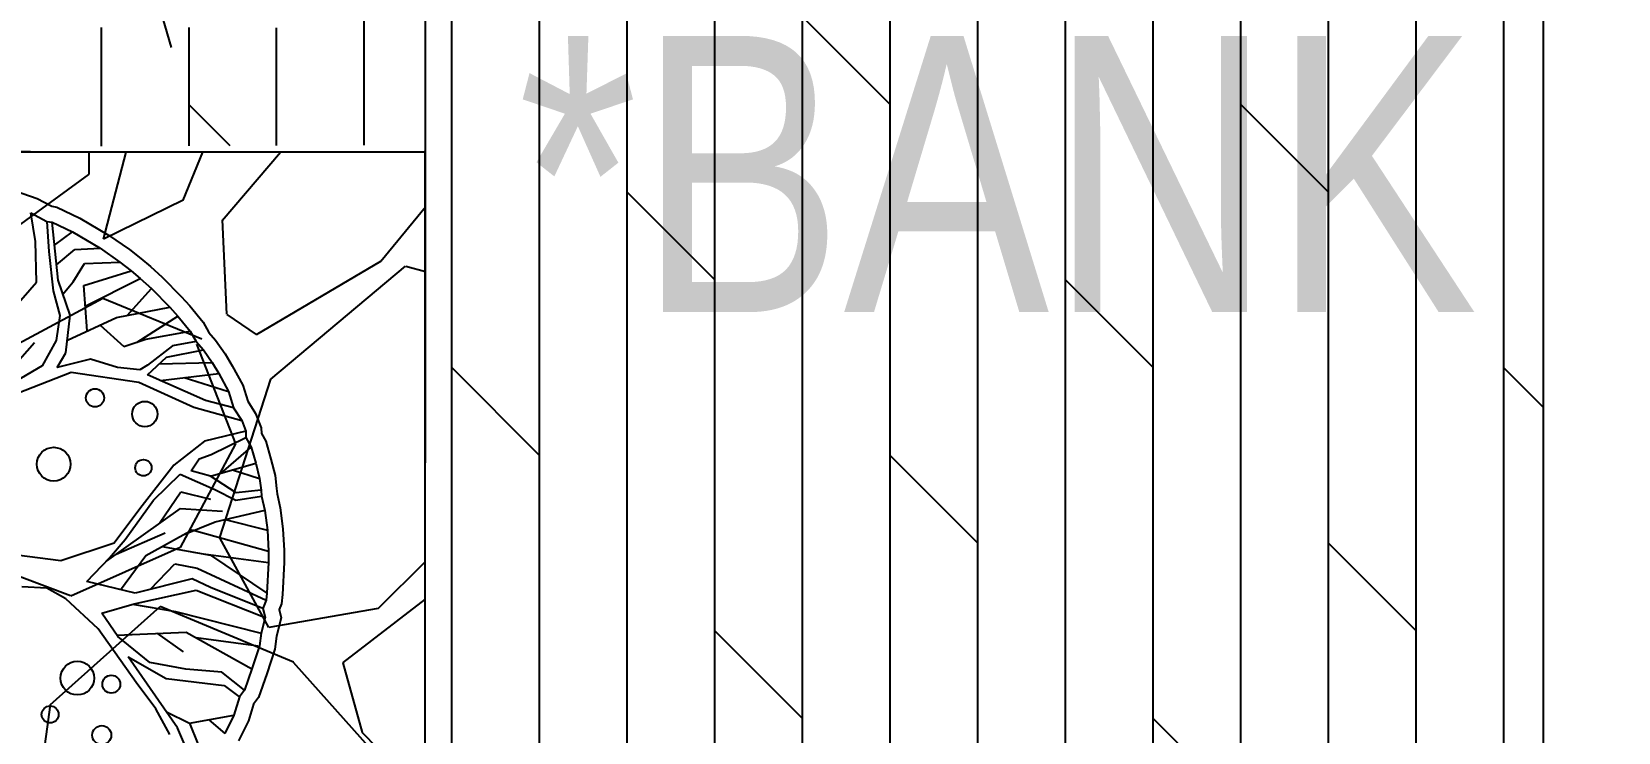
# Model space of a CAD drawing. Extents: x 58467 to 79089, y -33726 to -17391.
# Drawn here: x 68970.9 to 69085.8, y -20750.6 to -20699.9 of the extents above; entities that cross this region are included whole.
import ezdxf

# ---------------------------------------------------------------- set-up
doc = ezdxf.new("R2010")
doc.units = 0
doc.header["$LTSCALE"] = 100
for name, color, linetype in [('BA_elev4', 252, 'Continuous'), ('BA_env_landscp', 84, 'Continuous'), ('BA_mat_timber', 44, 'Continuous'), ('BA_text_material', 12, 'Continuous')]:
    doc.layers.add(name, color=color, linetype=linetype)
doc.styles.add('text2', font='arial.ttf', dxfattribs={"width": 0.8})
pattern_1 = [(90, (26786.514, 12448.2046), (-6.35, 4e-16), []), (135, (26786.514, 12448.205), (-12.6999913, -12.6999913), [8.980256, -17.960512])]

# ---------------------------------------------------------------- blocks, each defined once
blk = doc.blocks.new('MAVİ SEDİR')
blk.add_lwpolyline([(215733.4, 56289.9), (215913.5, 56396.8), (216071.1, 56442.6)])
blk = doc.blocks.new('buxus')
at = {"linetype": 'Continuous'}
for p, q in [((2923.98, 24933.14), (2923.64, 24935.21)), ((2924.81, 24934.59), (2924.96, 24932.42)), ((2925.64, 24930.34), (2925.19, 24934.54)), ((2924.06, 24930.2), (2923.98, 24933.14)), ((2925.37, 24932.88), (2926.67, 24933.83)), ((2924.96, 24932.42), (2925.26, 24929.57)), ((2925.52, 24931.45), (2926.84, 24932.56)), ((2926.84, 24932.56), (2928.67, 24932.65)), ((2927.55, 24931.54), (2930.11, 24931.64)), ((2926.71, 24930.23), (2927.55, 24931.54)), ((2927.49, 24929.95), (2930.91, 24931.02)), ((2927.6, 24928.45), (2931.58, 24930.46)), ((2922.45, 24928.34), (2924.06, 24930.2)), ((2925.26, 24929.57), (2925.76, 24927.78)), ((2926.51, 24927.81), (2925.64, 24930.34)), ((2925.98, 24929.33), (2926.71, 24930.23)), ((2927.73, 24926.67), (2927.49, 24929.95)), ((2930.62, 24927.78), (2932.39, 24929.73)), ((2929.85, 24927.63), (2933.73, 24928.38)), ((2925.76, 24927.78), (2925.49, 24925.97)), ((2926.19, 24925.09), (2926.51, 24927.81)), ((2926.3, 24926.01), (2929.85, 24927.63)), ((2928.67, 24927.09), (2930.38, 24925.55)), ((2931.35, 24925.85), (2934.31, 24927.74)), ((2925.49, 24925.97), (2924.48, 24924.13)), ((2930.38, 24925.55), (2931.99, 24926.06)), ((2931.99, 24926.06), (2935.2, 24926.66)), ((2935.63, 24925.89), (2933.92, 24925.6)), ((2922.5, 24924.21), (2923.92, 24925.84)), ((2925.55, 24924.02), (2926.19, 24925.09)), ((2932.1, 24923.5), (2933.48, 24924.76)), ((2933.92, 24925.6), (2932.11, 24924.18)), ((2933.48, 24924.76), (2936.15, 24925.3)), ((2924.48, 24924.13), (2922.13, 24922.76)), ((2922.14, 24921.94), (2926.57, 24923.68)), ((2927.98, 24924.63), (2925.55, 24924.02)), ((2926.57, 24923.68), (2931.48, 24922.95)), ((2929.93, 24924.03), (2927.98, 24924.63)), ((2931.54, 24923.86), (2929.93, 24924.03)), ((2932.11, 24924.18), (2931.54, 24923.86)), ((2932.96, 24924.29), (2936.79, 24924.39)), ((2934.85, 24923.3), (2937.27, 24923.59)), ((2931.48, 24922.95), (2935.45, 24921.14)), ((2936.31, 24921.62), (2932.1, 24923.5)), ((2933.04, 24923.09), (2934.85, 24923.3)), ((2934.77, 24923.29), (2937.97, 24922.29)), ((2938.33, 24921.1), (2936.31, 24921.62)), ((2935.45, 24921.14), (2938.93, 24920.18)), ((2939.22, 24919.41), (2936.24, 24918.69)), ((2936.72, 24917.73), (2939.24, 24918.95)), ((2936.24, 24918.69), (2934.01, 24916.95)), ((2937.44, 24916.37), (2939.62, 24918.25)), ((2934.01, 24916.95), (2931.55, 24913.78)), ((2935.26, 24916.55), (2935.85, 24917.4)), ((2935.85, 24917.4), (2936.72, 24917.73)), ((2936.66, 24916.15), (2939.96, 24917.09)), ((2932.54, 24914.42), (2934.46, 24916.29)), ((2934.46, 24916.29), (2936.99, 24915.18)), ((2936.66, 24916.15), (2935.26, 24916.55)), ((2938.53, 24914.94), (2936.66, 24916.15)), ((2938.26, 24916.61), (2940.23, 24915.99)), ((2930.49, 24911.56), (2932.54, 24914.42)), ((2932.98, 24912.74), (2934.51, 24915.02)), ((2934.51, 24915.02), (2936.68, 24914.49)), ((2936.99, 24915.18), (2938.51, 24914.41)), ((2938.51, 24914.41), (2940.37, 24914.7)), ((2940.32, 24915.15), (2938.53, 24914.94)), ((2929.13, 24910.01), (2934.49, 24913.81)), ((2931.55, 24913.78), (2929.69, 24911.3)), ((2934.49, 24913.81), (2937.53, 24913.62)), ((2937.01, 24912.85), (2940.64, 24913.68)), ((2931.98, 24910.41), (2935.33, 24912.26)), ((2934.73, 24911.93), (2937.01, 24912.85)), ((2935.33, 24912.26), (2940.86, 24910.73)), ((2937.73, 24913.01), (2940.79, 24912.24)), ((2929.69, 24911.3), (2925.82, 24910.03)), ((2929.35, 24910.24), (2930.49, 24911.56)), ((2929.83, 24910.51), (2933.39, 24912.04)), ((2933.16, 24911.06), (2936.66, 24910.43)), ((2925.82, 24910.03), (2919.38, 24910.85)), ((2927.72, 24908.52), (2929.35, 24910.24)), ((2930.16, 24907.93), (2931.98, 24910.41)), ((2932.33, 24907.96), (2934.08, 24909.81)), ((2934.08, 24909.81), (2935.7, 24909.49)), ((2935.43, 24910.65), (2936.16, 24910.52)), ((2936.16, 24910.52), (2940.87, 24909.91)), ((2936.66, 24910.43), (2940.76, 24907.67)), ((2935.33, 24908.73), (2931.21, 24907.67)), ((2936.68, 24908.1), (2935.33, 24908.73)), ((2935.7, 24909.49), (2940.7, 24907.17)), ((2924.82, 24908.04), (2923, 24908.13)), ((2926.19, 24907.26), (2924.82, 24908.04)), ((2931.21, 24907.67), (2927.72, 24908.52)), ((2931.14, 24906.92), (2935.64, 24907.91)), ((2935.64, 24907.91), (2940.62, 24905.91)), ((2940.47, 24906.58), (2936.68, 24908.1)), ((2928.53, 24905.09), (2926.19, 24907.26)), ((2928.79, 24906.23), (2931.14, 24906.92)), ((2931.02, 24906.88), (2934.14, 24906.35)), ((2934.14, 24906.35), (2940.33, 24904.78)), ((2929.95, 24904.54), (2928.79, 24906.23)), ((2931.29, 24901.21), (2928.53, 24905.09)), ((2929.88, 24904.65), (2934.91, 24904.87)), ((2932.27, 24902.67), (2929.95, 24904.54)), ((2932.78, 24904.78), (2934.68, 24903.44)), ((2934.91, 24904.87), (2939.66, 24902.2)), ((2935.62, 24904.47), (2940.13, 24903.88)), ((2934.28, 24897.93), (2930.71, 24903.07)), ((2930.71, 24903.07), (2933.45, 24901.51)), ((2934.89, 24902.17), (2932.27, 24902.67)), ((2937.48, 24901.96), (2934.89, 24902.17)), ((2939.13, 24900.66), (2937.48, 24901.96)), ((2932.7, 24899.3), (2931.29, 24901.21)), ((2933.45, 24901.51), (2937.66, 24900.99)), ((2937.66, 24900.99), (2938.81, 24900.13)), ((2933.73, 24897.46), (2932.7, 24899.3)), ((2933.48, 24899.09), (2935.15, 24898.26)), ((2935.15, 24898.26), (2938.37, 24898.86)), ((2935.15, 24898.26), (2936.36, 24895.27)), ((2936.56, 24898.52), (2937.7, 24897.51)), ((2935.78, 24894.45), (2934.28, 24897.93))]:
    blk.add_line(p, q, dxfattribs=at)
for points in [[(2922.52, 24936.82), (2924.1, 24936.25), (2925.17, 24935.69), (2925.53, 24935.63), (2927.21, 24934.83), (2929.29, 24933.6), (2930.79, 24932.56), (2931.62, 24931.91), (2932.32, 24931.32), (2933.17, 24930.55), (2934.55, 24929.16), (2935.17, 24928.48), (2936.14, 24927.3), (2936.56, 24926.55), (2937.04, 24926.01), (2937.74, 24925.01), (2938.25, 24924.15), (2939.02, 24922.73), (2939.37, 24921.58), (2939.94, 24920.7), (2940.35, 24919.64), (2940.36, 24919.25), (2940.67, 24918.69), (2941.05, 24917.39), (2941.35, 24916.19), (2941.46, 24915.27), (2941.49, 24914.88), (2941.72, 24913.87), (2941.92, 24912.34), (2942, 24910.76), (2942, 24909.89), (2941.88, 24907.59), (2941.81, 24906.9), (2941.65, 24906.49), (2941.78, 24905.89), (2941.44, 24904.56), (2941.32, 24903.62), (2940.74, 24901.84), (2940.14, 24900.13), (2939.79, 24899.65), (2939.43, 24898.44), (2938.7, 24896.98)], [(2923.64, 24935.21), (2924.81, 24934.59), (2925.19, 24934.54), (2926.67, 24933.83), (2928.67, 24932.65), (2930.11, 24931.64), (2930.91, 24931.02), (2931.58, 24930.46), (2932.39, 24929.73), (2933.73, 24928.38), (2934.31, 24927.74), (2935.2, 24926.66), (2935.63, 24925.89), (2936.15, 24925.3), (2936.79, 24924.39), (2937.27, 24923.59), (2937.97, 24922.29), (2938.33, 24921.1), (2938.93, 24920.18), (2939.22, 24919.41), (2939.24, 24918.95), (2939.62, 24918.25), (2939.96, 24917.09), (2940.23, 24915.99), (2940.33, 24915.15), (2940.37, 24914.7), (2940.6, 24913.67), (2940.79, 24912.24), (2940.86, 24910.73), (2940.87, 24909.91), (2940.76, 24907.67), (2940.7, 24907.17), (2940.47, 24906.58), (2940.62, 24905.91), (2940.33, 24904.78), (2940.21, 24903.87), (2939.66, 24902.2), (2939.13, 24900.66), (2938.76, 24900.17), (2938.37, 24898.86), (2937.7, 24897.51)]]:
    blk.add_lwpolyline(points, dxfattribs=at)
for centre, radius in [((2928.3, 24921.82), 0.659), ((2931.91, 24920.65), 0.916), ((2925.31, 24917.02), 1.22), ((2931.81, 24916.76), 0.592), ((2927.02, 24901.53), 1.22), ((2929.48, 24901.09), 0.647), ((2925.05, 24898.9), 0.616), ((2928.79, 24897.4), 0.69)]:
    blk.add_circle(centre, radius, dxfattribs=at)

msp = doc.modelspace()

# ---------------------------------------------------------------- hatches: boundary and pattern name
at = {"layer": 'BA_elev4'}
h = msp.add_hatch(dxfattribs=at)
h.set_pattern_fill('GRAVEL', color=256, scale=2, angle=224.5302)
h.set_pattern_definition([(92.5429865, (26796.0648, 12386.34), (-30.9127423, 610.93142198), [6.83443, -676.609673]), (49.49994, (26795.7615, 12393.1677), (-398.94692368, -463.71775046), [11.728094, -1161.08098]), (357.040646, (26803.3783, 12402.0858), (-754.0216222, 42.10502648), [8.26963, -818.694456]), (131.803888, (26808.5956, 12425.0333), (676.29131219, -759.91229827), [10.68009, -1057.32875]), (157.363853, (26801.4764, 12432.9946), (608.57515158, -256.44579325), [10.472674, -1036.796155]), (221.803888, (26791.8105, 12437.0253), (759.91229827, 676.29131219), [10.68009, -1057.32875]), (262.2244395, (26783.8492, 12429.9061), (114.533728223, 825.27218849), [14.123873, -1398.262306]), (296.7855274, (26781.9383, 12415.912), (530.255773965, -1046.092698654), [13.33439, -1320.10513]), (345.9597646, (26787.9475, 12404.0085), (752.843487, -185.78429451), [10.71626, -1060.910914]), (39.766557, (26798.3437, 12401.4087), (-433.98314148, -355.66376384), [12.234266, -599.47874]), (86.9276368, (26807.7476, 12409.2345), (42.69409434, 825.86125609), [15.82156, -1566.33545]), (3.344274, (26772.387, 12390.1264), (467.25215417, 32.0908775), [5.40009, -534.611316]), (35.9994334, (26777.778, 12390.4414), (-542.03712601, -390.69997955), [10.27364, -1017.09278]), (89.5302, (26786.09, 12396.48), (-35.625283, 36.21435), [7.184187, -64.65786]), (67.72879, (26792.9, 12394.628), (-109.8211875, -250.55511725), [3.868826, -383.012447]), (156.331609, (26794.366, 12398.208), (143.0902002, -73.0177691), [5.471312, -268.09506]), (255.493956, (26789.355, 12400.405), (-37.392486, -179.304551), [8.886393, -287.325963]), (26.09525, (26787.129, 12391.802), (-108.0539847, -35.0362156), [6.425743, -154.21796]), (240.9197393, (26815.3703, 12418.871), (-255.26765807, -464.89588377), [9.00176, -891.176533]), (294.876375, (26810.995, 12411.004), (-247.02071163, 540.85899089), [7.55198, -747.644314]), (157.72879, (26794.254, 12384.559), (250.55511725, -109.8211875), [7.7376, -379.14367]), (208.1406587, (26787.0936, 12387.4913), (469.01935696, 247.60977929), [9.00176, -891.176533]), (203.974154, (26793.2826, 12441.324), (252.32232006, 105.69771425), [8.680704, -425.354686]), (159.3053396, (26785.3508, 12437.7967), (572.94986854, -220.2314422), [7.273442, -720.071868]), (291.331609, (26758.2666, 12420.417), (105.6977143, -252.32232006), [7.7376, -379.14367]), (241.8842237, (26761.0813, 12413.2093), (328.28542714, 607.986084), [8.515655, -843.04752]), (293.974154, (26776.0116, 12437.873), (-105.69771425, 252.32232006), [4.34035, -429.69504]), (325.840131, (26760.439, 12422.554), (178.7154834, -109.2321199), [2.59029, -256.4399]), (30.493956, (26762.583, 12421.1), (-144.2683354, -70.6614987), [10.472674, -198.98109]), (50.539205, (26771.607, 12426.4143), (-326.51822435, -392.46718228), [9.70534, -960.827297]), (168.220267, (26786.149, 12403.664), (107.464917, -36.8034183), [7.326478, -175.835527]), (217.6874256, (26778.9764, 12405.1597), (-686.894529064, -533.2011121), [12.791135, -1266.32018]), (285.475595, (26768.854, 12397.34), (-104.51957904, 396.00158787), [5.230165, -517.787846]), (314.5302, (26770.25, 12392.3), (71.839634, -0.589068), [3.048, -47.752]), (344.786636, (26773.4, 12426.0403), (-394.23438506, 110.9993227), [7.05734, -698.678815]), (272.5429865, (26780.21, 12424.1884), (30.9127423, -610.93142198), [13.668858, -669.775244]), (224.5302, (26780.817, 12410.533), (-0.589068, -71.839634), [13.208, -37.592]), (189.8350455, (26771.401, 12401.2704), (-611.52048952, -102.75237657), [8.03219, -795.186334]), (118.584803, (26763.487, 12399.8984), (-106.28678185, 180.4826862), [7.39658, -362.433]), (72.1761744, (26759.9477, 12406.3934), (331.81983286, 1039.02388737), [12.0429, -1192.24929]), (39.9562778, (26763.634, 12417.8583), (506.41184293, 426.91433021), [12.74059, -1261.31693])])
h.paths.add_polyline_path([(69051.85, -20942.84), (69092.56, -20902.11), (69060.9, -20870.46), (69035.62, -20895.42), (68974.58, -20834.43), (69034.61, -20775.13), (69095.24, -20835.73), (69155.99, -20774.87), (69134.58, -20753.47), (68999.37, -20753.6), (68999.41, -20708.58), (68885.02, -20708.58), (68885.09, -20622.2), (68920.55, -20622.2), (68920.55, -20432.37), (68884.91, -20432.37), (68884.83, -20346.08), (68944.91, -20346.02), (68944.91, -20301.08), (68861.3, -20301.08), (68862.35, -20753.49)])
at = {"layer": 'BA_mat_timber'}
h = msp.add_hatch(dxfattribs=at)
h.set_pattern_fill('DOLMIT', color=256, angle=90)
h.set_pattern_definition(pattern_1)
h.paths.add_polyline_path([(68885.02, -20708.49), (68885.02, -20622.2), (68999.38, -20621.79), (68999.38, -20708.08)])
h.paths.add_polyline_path([(68894.02, -20699.49), (68990.38, -20699.58), (68990.38, -20631.29), (68894.02, -20631.2)], flags=16)
h = msp.add_hatch(dxfattribs=at)
h.set_pattern_fill('DOLMIT', color=256, angle=90)
h.set_pattern_definition(pattern_1)
edge = h.paths.add_edge_path()
edge.add_line((68999.38, -20664.93), (69080.37, -20664.72))
edge.add_line((69080.37, -20664.72), (69080.37, -20753.47))
edge.add_line((69080.37, -20753.47), (68999.37, -20753.6))
edge.add_line((68999.37, -20753.6), (68999.39, -20708.49))
edge.add_line((68999.39, -20708.49), (68999.38, -20708.58))

# ---------------------------------------------------------------- linework, layer by layer
at = {"layer": 'BA_elev4'}
msp.add_lwpolyline([(69051.85, -20942.84), (69092.56, -20902.11), (69060.9, -20870.46), (69035.62, -20895.42), (68974.58, -20834.43), (69034.61, -20775.13), (69095.24, -20835.73), (69155.99, -20774.87), (69134.58, -20753.47), (68999.37, -20753.6), (68999.41, -20708.58), (68885.02, -20708.58), (68885.09, -20622.2), (68920.55, -20622.2), (68920.55, -20432.37), (68884.91, -20432.37), (68884.83, -20346.08), (68944.91, -20346.02), (68944.91, -20301.08), (68861.3, -20301.08), (68862.35, -20753.49)], close=True, dxfattribs=at)
at = {"layer": 'BA_mat_timber'}
msp.add_lwpolyline([(68885.02, -20708.49), (68885.02, -20622.2), (68999.38, -20622.29), (68999.38, -20708.58)], close=True, dxfattribs=at)
msp.add_lwpolyline([(68999.38, -20664.93), (69080.37, -20664.72), (69080.37, -20753.47), (68999.37, -20753.6), (68999.39, -20708.49), (68999.38, -20708.58), (68999.38, -20708.58)], dxfattribs=at)

# ---------------------------------------------------------------- block references
at = {"layer": 'BA_env_landscp', "xscale": 0.08979415038844869, "yscale": 0.08979415038844869, "zscale": 0.08979415038844869, "rotation": 269.9997711733112}
msp.add_blockref('MAVİ SEDİR', (63912.83, -1299.07, 0), dxfattribs=at)
at = {"layer": 'BA_env_landscp'}
msp.add_blockref('buxus', (66047.16, -45648.2), dxfattribs=at)

# ---------------------------------------------------------------- texts
at = {"layer": 'BA_text_material', "style": 'text2', "width": 0.8}
msp.add_text('*BANK', height=20, dxfattribs=at).set_placement((69006.09, -20720.17, 144432.63))

doc.saveas('drawing.dxf')
